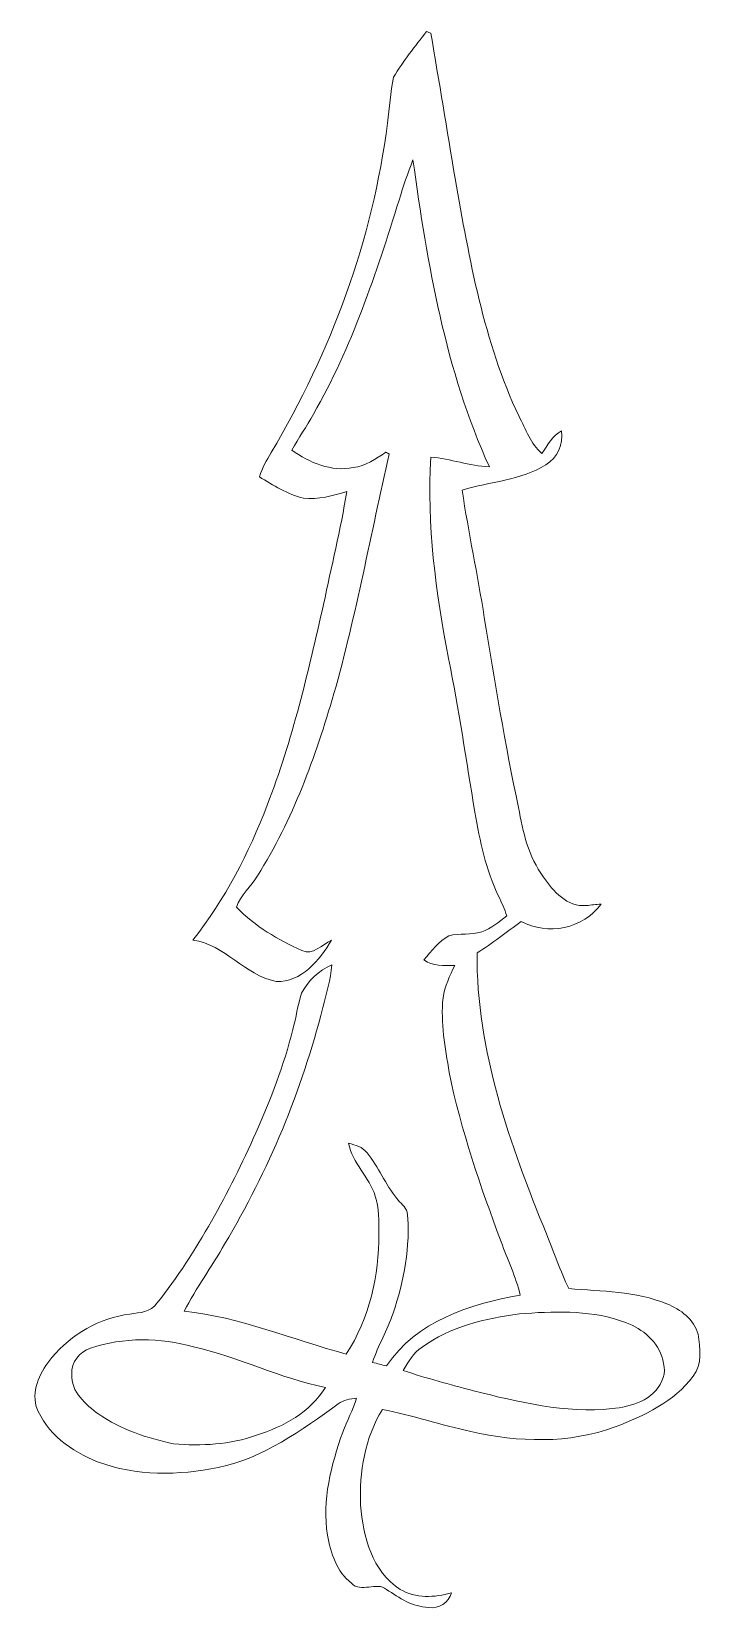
# Model space of a CAD drawing. Header units: centimetres. Extents: x -6.9 to 6.9, y -16.3 to 16.2.
import ezdxf

# ---------------------------------------------------------------- set-up
doc = ezdxf.new("R2010")
doc.units = ezdxf.units.CM
doc.header["$MEASUREMENT"] = 0
doc.layers.add('Layer 1', color=7, linetype='Continuous')

msp = doc.modelspace()

# ---------------------------------------------------------------- linework, layer by layer
at = {"layer": 'Layer 1', "color": 251, "lineweight": 9}
for points, knots in [([(0.53738, 15.27944), (0.72965, 15.61529), (0.97694, 15.91656), (1.21472, 16.22136), (1.21472, 16.22136), (1.23729, 16.21325), (1.28245, 16.19702), (1.30503, 16.1889), (1.30503, 16.1889), (1.46872, 15.1909), (1.64228, 14.19465), (1.80209, 13.19594), (1.80209, 13.19594), (2.09878, 11.53189), (2.38841, 9.8389), (3.11725, 8.29868), (3.11725, 8.29868), (3.25765, 8.03621), (3.35114, 7.73317), (3.58926, 7.53844), (3.58926, 7.53844), (3.7085, 7.7053), (3.80481, 7.90357), (3.99319, 8.00446), (3.99319, 8.00446), (4.03553, 7.72929), (3.90923, 7.44601), (3.66934, 7.30314), (3.66934, 7.30314), (3.1497, 6.97964), (2.52105, 6.95742), (1.94744, 6.78244), (1.94744, 6.78244), (2.07796, 5.90649), (2.26599, 5.03866), (2.40252, 4.16306), (2.40252, 4.16306), (2.61277, 2.8539), (2.8322, 1.54545), (3.10666, 0.24794), (3.10666, 0.24794), (3.19556, -0.2523), (3.31022, -0.76771), (3.62242, -1.18187), (3.62242, -1.18187), (3.81716, -1.47045), (4.11173, -1.80735), (4.49978, -1.76678), (4.49978, -1.76678), (4.60138, -1.76149), (4.70228, -1.74385), (4.80423, -1.73856), (4.80423, -1.73856), (4.4451, -2.24656), (3.69898, -2.39261), (3.1617, -2.09522), (3.1617, -2.09522), (2.86148, -2.315), (2.57044, -2.54748), (2.25365, -2.74292), (2.25365, -2.74292), (2.23883, -4.76116), (2.93204, -6.6838), (3.68099, -8.52812), (3.68099, -8.52812), (3.83832, -8.90136), (3.96462, -9.28801), (4.1403, -9.65349), (4.1403, -9.65349), (4.81728, -9.7071), (5.51896, -9.7064), (6.15749, -9.96745), (6.15749, -9.96745), (6.44182, -10.07893), (6.71382, -10.28848), (6.80413, -10.59153), (6.80413, -10.59153), (6.84611, -10.87939), (6.8902, -11.2103), (6.69794, -11.45795), (6.69794, -11.45795), (6.30812, -11.98147), (5.69111, -12.26898), (5.09845, -12.50041), (5.09845, -12.50041), (4.15053, -12.8486), (3.0989, -12.81932), (2.12594, -12.59213), (2.12594, -12.59213), (1.51246, -12.46795), (0.92085, -12.25417), (0.30526, -12.14092), (0.30526, -12.14092), (-0.05528, -12.72724), (-0.16994, -13.43174), (-0.14242, -14.11119), (-0.14242, -14.11119), (-0.09127, -14.75183), (0.09465, -15.47397), (0.67003, -15.84296), (0.67003, -15.84296), (0.98823, -16.03806), (1.38334, -16.01266), (1.72942, -15.91388), (1.72942, -15.91388), (1.66839, -16.11214), (1.47083, -16.25678), (1.25564, -16.21373), (1.25564, -16.21373), (0.92685, -16.20633), (0.65204, -16.02254), (0.39204, -15.84368), (0.39204, -15.84368), (0.18214, -15.67646), (-0.1336, -15.92376), (-0.32975, -15.71633), (-0.32975, -15.71633), (-0.63525, -15.48455), (-0.75766, -15.08838), (-0.82328, -14.72573), (-0.82328, -14.72573), (-0.93935, -14.00606), (-0.74602, -13.28251), (-0.51072, -12.6073), (-0.51072, -12.6073), (-0.41865, -12.37305), (-0.30293, -12.14869), (-0.22497, -11.9088), (-0.22497, -11.9088), (-0.3562, -11.92432), (-0.49555, -11.93843), (-0.60068, -12.02733), (-0.60068, -12.02733), (-1.35809, -12.5632), (-2.14126, -13.14599), (-3.06977, -13.33684), (-3.06977, -13.33684), (-3.88821, -13.49877), (-4.76169, -13.51782), (-5.55121, -13.21549), (-5.55121, -13.21549), (-6.09025, -13.00911), (-6.60954, -12.63693), (-6.81451, -12.07742), (-6.81451, -12.07742), (-6.91081, -11.70348), (-6.72525, -11.34894), (-6.49171, -11.07342), (-6.49171, -11.07342), (-6.09131, -10.59329), (-5.51135, -10.25179), (-4.88693, -10.17665), (-4.88693, -10.17665), (-4.68585, -10.1442), (-4.45725, -10.14279), (-4.33271, -9.95405), (-4.33271, -9.95405), (-3.4924, -8.88901), (-2.85634, -7.68075), (-2.29648, -6.4499), (-2.29648, -6.4499), (-1.99345, -5.75987), (-1.71687, -5.05503), (-1.53766, -4.3216), (-1.53766, -4.3216), (-1.46781, -4.07465), (-1.43535, -3.81818), (-1.35703, -3.57371), (-1.35703, -3.57371), (-1.22298, -3.31724), (-1.00249, -3.10345), (-0.73473, -2.99021), (-0.73473, -2.99021), (-0.76119, -3.28937), (-0.84268, -3.58006), (-0.92065, -3.86933), (-0.92065, -3.86933), (-1.34751, -5.5796), (-2.03825, -7.22108), (-2.93854, -8.73555), (-2.93854, -8.73555), (-3.20559, -9.20369), (-3.5238, -9.64148), (-3.77286, -10.1202), (-3.77286, -10.1202), (-2.61927, -10.22956), (-1.54895, -10.71112), (-0.43558, -10.99898), (-0.43558, -10.99898), (0.04173, -10.26908), (0.23787, -9.38501), (0.23646, -8.52107), (0.23646, -8.52107), (0.2354, -8.26178), (0.23399, -7.99825), (0.16026, -7.74813), (0.16026, -7.74813), (0.03891, -7.35548), (-0.31246, -7.07256), (-0.38972, -6.66263), (-0.38972, -6.66263), (-0.25072, -6.6972), (-0.09938, -6.73424), (-0.00942, -6.85701), (-0.00942, -6.85701), (0.23011, -7.14629), (0.36311, -7.50859), (0.60512, -7.79681), (0.60512, -7.79681), (0.6725, -7.8896), (0.78045, -7.96191), (0.81749, -8.07621), (0.81749, -8.07621), (0.88804, -8.78353), (0.75011, -9.49297), (0.52609, -10.16184), (0.52609, -10.16184), (0.40932, -10.50792), (0.21741, -10.8233), (0.10417, -11.17079), (0.10417, -11.17079), (0.19977, -11.19724), (0.29361, -11.21947), (0.39098, -11.24381), (0.39098, -11.24381), (0.99987, -10.32799), (2.11077, -9.96428), (3.14229, -9.78825), (3.14229, -9.78825), (3.04987, -9.409), (2.88265, -9.05411), (2.74859, -8.68898), (2.74859, -8.68898), (2.32526, -7.55057), (1.92309, -6.39769), (1.68074, -5.20495), (1.68074, -5.20495), (1.59783, -4.69625), (1.50117, -4.18191), (1.55374, -3.66472), (1.55374, -3.66472), (1.59572, -3.43083), (1.68814, -3.21176), (1.79468, -3.0015), (1.79468, -3.0015), (1.57702, -2.99974), (1.34172, -3.02725), (1.16074, -2.88438), (1.16074, -2.88438), (1.31314, -2.70305), (1.46695, -2.50832), (1.67474, -2.38837), (1.67474, -2.38837), (1.89699, -2.34322), (2.12912, -2.36968), (2.34925, -2.30829), (2.34925, -2.30829), (2.54363, -2.24056), (2.70203, -2.10403), (2.86466, -1.98233), (2.86466, -1.98233), (2.82056, -1.84157), (2.76129, -1.70751), (2.69744, -1.57522), (2.69744, -1.57522), (2.4318, -1.03406), (2.31432, -0.4361), (2.20602, 0.15233), (2.20602, 0.15233), (2.0381, 1.20996), (1.87723, 2.26865), (1.66874, 3.31922), (1.66874, 3.31922), (1.4031, 4.682), (1.21754, 6.06877), (1.30256, 7.46048), (1.30256, 7.46048), (1.70966, 7.4312), (2.09772, 7.27456), (2.50729, 7.26151), (2.50729, 7.26151), (1.5996, 9.25082), (1.23412, 11.42993), (0.93602, 13.58011), (0.93602, 13.58011), (0.82525, 13.31059), (0.73776, 13.03225), (0.65062, 12.75391), (0.65062, 12.75391), (0.18249, 11.24155), (-0.32551, 9.72531), (-1.11256, 8.34383), (-1.11256, 8.34383), (-1.25402, 8.09442), (-1.41489, 7.85665), (-1.55565, 7.60723), (-1.55565, 7.60723), (-1.19617, 7.34618), (-0.74496, 7.15603), (-0.29447, 7.24634), (-0.29447, 7.24634), (-0.04294, 7.27774), (0.1719, 7.42661), (0.37793, 7.56278), (0.37793, 7.56278), (0.39521, 7.55326), (0.43014, 7.53456), (0.44742, 7.52539), (0.44742, 7.52539), (0.06784, 5.8825), (-0.23097, 4.21951), (-0.68923, 2.59532), (-0.68923, 2.59532), (-1.07446, 1.29463), (-1.53095, -0.0043), (-2.26508, -1.15365), (-2.26508, -1.15365), (-2.39103, -1.37802), (-2.61963, -1.553), (-2.6923, -1.80347), (-2.6923, -1.80347), (-2.32012, -2.19787), (-1.83787, -2.47198), (-1.34892, -2.69635), (-1.34892, -2.69635), (-1.12032, -2.80642), (-0.93617, -2.56758), (-0.74073, -2.48257), (-0.74073, -2.48257), (-0.98521, -2.88826), (-1.35703, -3.3571), (-1.88161, -3.32994), (-1.88161, -3.32994), (-2.52826, -3.20117), (-2.93113, -2.57217), (-3.59118, -2.47763), (-3.59118, -2.47763), (-2.93219, -1.64295), (-2.44147, -0.6894), (-2.06153, 0.3005), (-2.06153, 0.3005), (-1.54295, 1.63612), (-1.22263, 3.03664), (-0.90371, 4.43012), (-0.90371, 4.43012), (-0.74708, 5.20482), (-0.54882, 5.9714), (-0.42817, 6.7528), (-0.42817, 6.7528), (-0.71674, 6.66884), (-1.01378, 6.57959), (-1.31717, 6.61734), (-1.31717, 6.61734), (-1.64913, 6.69601), (-1.93912, 6.88016), (-2.22487, 7.05831), (-2.22487, 7.05831), (-2.17019, 7.23646), (-2.07423, 7.39627), (-1.98145, 7.55608), (-1.98145, 7.55608), (-0.74426, 9.62724), (0.10558, 11.94146), (0.41109, 14.33858), (0.41109, 14.33858), (0.45871, 14.65115), (0.46259, 14.97147), (0.53738, 15.27944), (0.53738, 15.27944), (0.53738, 15.27944), (0.53738, 15.27944), (0.53738, 15.27944)], [0, 0, 0, 0, 0.0106383, 0.0106383, 0.0106383, 0.0106383, 0.0212766, 0.0212766, 0.0212766, 0.0212766, 0.03191489, 0.03191489, 0.03191489, 0.03191489, 0.04255319, 0.04255319, 0.04255319, 0.04255319, 0.05319149, 0.05319149, 0.05319149, 0.05319149, 0.06382979, 0.06382979, 0.06382979, 0.06382979, 0.07446809, 0.07446809, 0.07446809, 0.07446809, 0.08510638, 0.08510638, 0.08510638, 0.08510638, 0.09574468, 0.09574468, 0.09574468, 0.09574468, 0.10638298, 0.10638298, 0.10638298, 0.10638298, 0.11702128, 0.11702128, 0.11702128, 0.11702128, 0.12765957, 0.12765957, 0.12765957, 0.12765957, 0.13829787, 0.13829787, 0.13829787, 0.13829787, 0.14893617, 0.14893617, 0.14893617, 0.14893617, 0.15957447, 0.15957447, 0.15957447, 0.15957447, 0.17021277, 0.17021277, 0.17021277, 0.17021277, 0.18085106, 0.18085106, 0.18085106, 0.18085106, 0.19148936, 0.19148936, 0.19148936, 0.19148936, 0.20212766, 0.20212766, 0.20212766, 0.20212766, 0.21276596, 0.21276596, 0.21276596, 0.21276596, 0.22340426, 0.22340426, 0.22340426, 0.22340426, 0.23404255, 0.23404255, 0.23404255, 0.23404255, 0.24468085, 0.24468085, 0.24468085, 0.24468085, 0.25531915, 0.25531915, 0.25531915, 0.25531915, 0.26595745, 0.26595745, 0.26595745, 0.26595745, 0.27659574, 0.27659574, 0.27659574, 0.27659574, 0.28723404, 0.28723404, 0.28723404, 0.28723404, 0.29787234, 0.29787234, 0.29787234, 0.29787234, 0.30851064, 0.30851064, 0.30851064, 0.30851064, 0.31914894, 0.31914894, 0.31914894, 0.31914894, 0.32978723, 0.32978723, 0.32978723, 0.32978723, 0.34042553, 0.34042553, 0.34042553, 0.34042553, 0.35106383, 0.35106383, 0.35106383, 0.35106383, 0.36170213, 0.36170213, 0.36170213, 0.36170213, 0.37234043, 0.37234043, 0.37234043, 0.37234043, 0.38297872, 0.38297872, 0.38297872, 0.38297872, 0.39361702, 0.39361702, 0.39361702, 0.39361702, 0.40425532, 0.40425532, 0.40425532, 0.40425532, 0.41489362, 0.41489362, 0.41489362, 0.41489362, 0.42553191, 0.42553191, 0.42553191, 0.42553191, 0.43617021, 0.43617021, 0.43617021, 0.43617021, 0.44680851, 0.44680851, 0.44680851, 0.44680851, 0.45744681, 0.45744681, 0.45744681, 0.45744681, 0.46808511, 0.46808511, 0.46808511, 0.46808511, 0.4787234, 0.4787234, 0.4787234, 0.4787234, 0.4893617, 0.4893617, 0.4893617, 0.4893617, 0.5, 0.5, 0.5, 0.5, 0.5106383, 0.5106383, 0.5106383, 0.5106383, 0.5212766, 0.5212766, 0.5212766, 0.5212766, 0.53191489, 0.53191489, 0.53191489, 0.53191489, 0.54255319, 0.54255319, 0.54255319, 0.54255319, 0.55319149, 0.55319149, 0.55319149, 0.55319149, 0.56382979, 0.56382979, 0.56382979, 0.56382979, 0.57446809, 0.57446809, 0.57446809, 0.57446809, 0.58510638, 0.58510638, 0.58510638, 0.58510638, 0.59574468, 0.59574468, 0.59574468, 0.59574468, 0.60638298, 0.60638298, 0.60638298, 0.60638298, 0.61702128, 0.61702128, 0.61702128, 0.61702128, 0.62765957, 0.62765957, 0.62765957, 0.62765957, 0.63829787, 0.63829787, 0.63829787, 0.63829787, 0.64893617, 0.64893617, 0.64893617, 0.64893617, 0.65957447, 0.65957447, 0.65957447, 0.65957447, 0.67021277, 0.67021277, 0.67021277, 0.67021277, 0.68085106, 0.68085106, 0.68085106, 0.68085106, 0.69148936, 0.69148936, 0.69148936, 0.69148936, 0.70212766, 0.70212766, 0.70212766, 0.70212766, 0.71276596, 0.71276596, 0.71276596, 0.71276596, 0.72340426, 0.72340426, 0.72340426, 0.72340426, 0.73404255, 0.73404255, 0.73404255, 0.73404255, 0.74468085, 0.74468085, 0.74468085, 0.74468085, 0.75531915, 0.75531915, 0.75531915, 0.75531915, 0.76595745, 0.76595745, 0.76595745, 0.76595745, 0.77659574, 0.77659574, 0.77659574, 0.77659574, 0.78723404, 0.78723404, 0.78723404, 0.78723404, 0.79787234, 0.79787234, 0.79787234, 0.79787234, 0.80851064, 0.80851064, 0.80851064, 0.80851064, 0.81914894, 0.81914894, 0.81914894, 0.81914894, 0.82978723, 0.82978723, 0.82978723, 0.82978723, 0.84042553, 0.84042553, 0.84042553, 0.84042553, 0.85106383, 0.85106383, 0.85106383, 0.85106383, 0.86170213, 0.86170213, 0.86170213, 0.86170213, 0.87234043, 0.87234043, 0.87234043, 0.87234043, 0.88297872, 0.88297872, 0.88297872, 0.88297872, 0.89361702, 0.89361702, 0.89361702, 0.89361702, 0.90425532, 0.90425532, 0.90425532, 0.90425532, 0.91489362, 0.91489362, 0.91489362, 0.91489362, 0.92553191, 0.92553191, 0.92553191, 0.92553191, 0.93617021, 0.93617021, 0.93617021, 0.93617021, 0.94680851, 0.94680851, 0.94680851, 0.94680851, 0.95744681, 0.95744681, 0.95744681, 0.95744681, 0.96808511, 0.96808511, 0.96808511, 0.96808511, 0.9787234, 0.9787234, 0.9787234, 0.9787234, 1, 1, 1, 1]), ([(3.12395, -10.17241), (2.42404, -10.26943), (1.70155, -10.42959), (1.12405, -10.85999), (1.12405, -10.85999), (0.94131, -10.969), (0.84465, -11.16267), (0.73459, -11.33659), (0.73459, -11.33659), (1.20837, -11.50099), (1.69591, -11.62269), (2.17886, -11.7571), (2.17886, -11.7571), (3.10949, -11.98535), (4.06481, -12.2263), (5.03001, -12.12399), (5.03001, -12.12399), (5.41912, -12.08448), (5.89008, -11.95501), (6.05271, -11.55355), (6.05271, -11.55355), (6.1529, -11.37504), (6.09681, -11.16126), (6.02731, -10.9824), (6.02731, -10.9824), (5.88161, -10.63351), (5.53413, -10.41089), (5.18241, -10.30788), (5.18241, -10.30788), (4.52024, -10.08775), (3.8094, -10.12338), (3.12395, -10.17241), (3.12395, -10.17241), (3.12395, -10.17241), (3.12395, -10.17241), (3.12395, -10.17241)], [0, 0, 0, 0, 0.1, 0.1, 0.1, 0.1, 0.2, 0.2, 0.2, 0.2, 0.3, 0.3, 0.3, 0.3, 0.4, 0.4, 0.4, 0.4, 0.5, 0.5, 0.5, 0.5, 0.6, 0.6, 0.6, 0.6, 0.7, 0.7, 0.7, 0.7, 0.8, 0.8, 0.8, 0.8, 1, 1, 1, 1]), ([(-5.69585, -10.88045), (-5.92445, -10.94783), (-6.09872, -11.17079), (-6.08214, -11.41491), (-6.08214, -11.41491), (-6.10683, -11.77968), (-5.79392, -12.03932), (-5.52969, -12.23759), (-5.52969, -12.23759), (-5.06967, -12.5505), (-4.53098, -12.73536), (-3.98876, -12.84578), (-3.98876, -12.84578), (-3.4169, -12.90116), (-2.82882, -12.86094), (-2.28272, -12.67256), (-2.28272, -12.67256), (-1.73098, -12.49476), (-1.17782, -12.19525), (-0.86738, -11.68655), (-0.86738, -11.68655), (-1.79765, -11.49922), (-2.65279, -11.06001), (-3.57706, -10.85011), (-3.57706, -10.85011), (-4.26604, -10.65608), (-5.01534, -10.65044), (-5.69585, -10.88045)], [0, 0, 0, 0, 0.125, 0.125, 0.125, 0.125, 0.25, 0.25, 0.25, 0.25, 0.375, 0.375, 0.375, 0.375, 0.5, 0.5, 0.5, 0.5, 0.625, 0.625, 0.625, 0.625, 0.75, 0.75, 0.75, 0.75, 1, 1, 1, 1])]:
    msp.add_open_spline(points, degree=3, knots=knots, dxfattribs=at)

doc.saveas('drawing.dxf')
